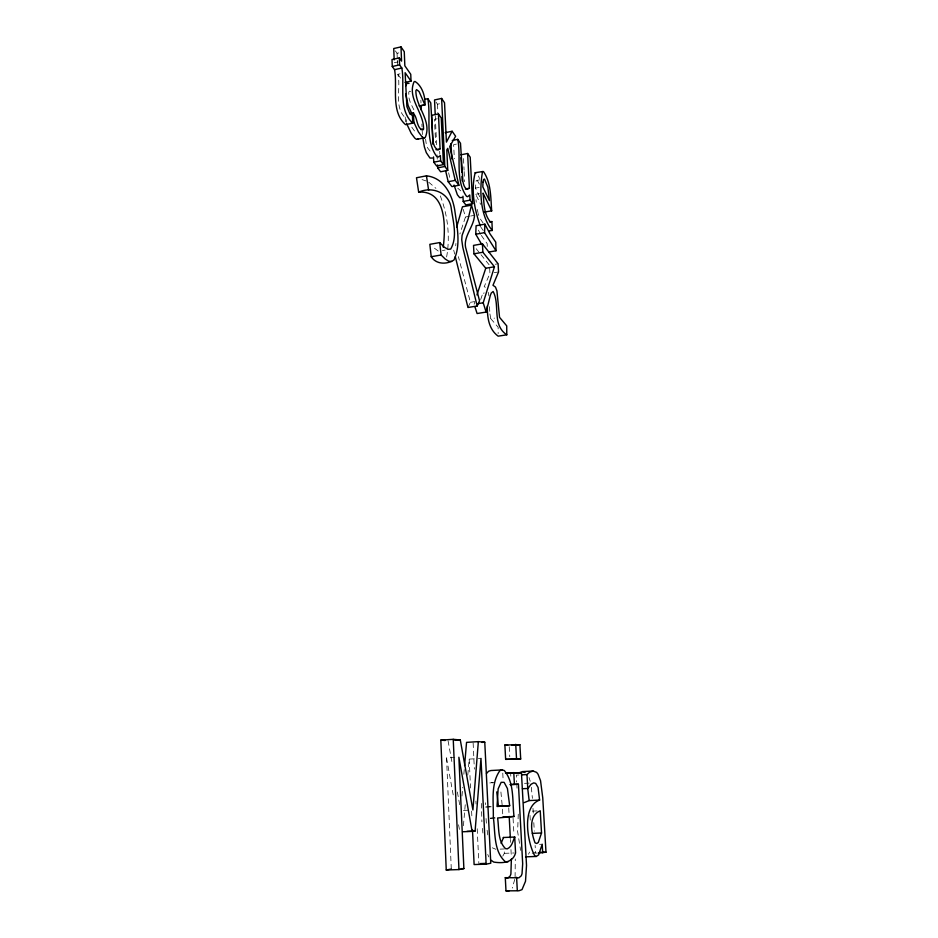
<?xml version="1.0" encoding="UTF-8"?>
<svg xmlns="http://www.w3.org/2000/svg" width="938" height="938" viewBox="0 0 938 938"><rect width="100%" height="100%" fill="white"/><g stroke="black" fill="none" stroke-linecap="round" stroke-linejoin="round"><path stroke-width="0.7" stroke-dasharray="4.69 3.52" d="M491.266 806.774L485.485 807.043L485.556 802.799M481.405 803.444L481.898 821.794M479.74 196.792L475.449 188.069L476.164 180.729L479.599 179.826M515.091 877.147L515.279 858.985M461.988 796.045L462.727 787.334M463.841 774.284L464.333 768.48M463.419 825.745L465.424 802.565M467.804 775.034L469.188 759.1L477.043 758.643M455.727 245.815L455.938 243.458M514.763 879.398L512.265 888.075M518.257 814.184L517.635 831.654L520.602 850.379M446.617 256.989C450.299 236.47 447.743 214.497 439.981 195.139M480.678 299.562L482.413 294.509M474.136 304.264L474.933 301.602M463.208 209.35L465.483 216.983L459.878 233.961M467.968 307.488L470.395 302.306L458.401 256.66M528.504 854.225L529.583 852.056M502.745 856.183L504.339 853.334L504.187 850.449M489.788 782.949L495.534 782.28M483.363 293.219L484.289 292.949M395.402 50.91L397.055 53.278L399.459 52.751M394.277 62.729L397.923 61.92M404.02 116.464C394.171 105.162 401.124 87.539 397.864 74.29L400.28 73.762M436.018 102.078L437.495 104.212L440.309 103.626M437.202 118.798L434.493 119.349L435.56 142.646M456.384 144.1L453.64 144.651L454.332 158.757M532.174 853.24L535.539 852.583L535.129 845.455M465.483 216.983L469.34 216.268M470.63 216.033L474.487 215.33M442.396 250.54L445.163 250.059M495.229 264.258L498.101 263.777M494.256 272.653L498.559 271.926M470.395 302.306L474.323 301.661M489.906 313.902L490.809 318.721L494.549 318.123M475.449 188.069L479.142 187.483M475.683 194.272L479.388 193.697M490.257 818.124L495.874 817.619M485.485 807.043L491.254 806.68M451.284 869.022L446.547 757.974L454.766 757.494M478.357 758.561L480.971 758.408M518.972 774.987L516.31 775.14L516.686 782.069M524.518 783.359L529.782 783.089M463.454 810.42L468.859 810.162M532.385 811.135L538.916 810.831M490.386 818.311L497.621 817.983M539.573 844.341L542.199 844.247M500.142 849.125L504.421 848.96M504.339 853.334L514.176 852.97M534.801 853.146L537.439 853.052M495.85 849.289L492.356 847.811M460.781 190.86L457.791 188.233M491.289 782.503L492.825 782.925M422.041 179.604L426.204 180.975M410.645 91.537L409.507 91.138L408.78 92.147L408.909 97.658L410.352 102.711L414.42 110.872M485.403 287.263L484.184 286.747L489.941 273.38L489.495 265.243L480.619 254.21M438.222 251.032L431.703 246.155M428.725 182.195L435.9 188.315M483.093 222.998L479.646 217.921M430.085 151.03L427.951 148.392A6.976 1.876 78.9 0 1 427.165 146.75M477.161 180.202L479.377 184.129M414.49 130.957L410.879 125.891M483.222 230.514L480.877 227.172M476.187 248.699L479.728 253.108M397.864 74.29L400.866 78.475M481.311 235.426L487.174 243.681L487.256 246.542M490.809 318.721L498.137 327.221L498.148 333.6M480.643 234.254L477.348 228.251M476.316 195.538L480.702 204.39M478.45 175.969L479.576 178.595M487.748 854.424L488.804 856.922M529.044 777.555L530.216 781.26M478.263 213.559L478.779 215.447M453.722 250.176L454.672 254.057M448.622 172.791L450.263 179.697M477.301 209.444L477.993 212.621M488.206 292.293L488.921 295.869M448.059 740.75L452.456 764.962M457.381 792.024L459.714 804.851M446.547 757.974L453.711 797.781M458.576 824.783L459.855 831.889M487.772 834.89L486.845 828.36M425.571 139L426.063 142.752A6.976 1.876 78.9 0 0 426.567 144.909M531.33 787.31L532.409 798.367M482.355 828.371L483.129 834.949M500.915 791.977L502.287 806.504M476.012 199.677L476.246 202.28M486.048 818.511L486.47 824.596M422.206 131.074L422.428 134.544M532.983 808.357L533.312 814.067M533.804 822.626L534.308 831.185M530.005 815.415L530.322 820.949M516.768 783.465L517.072 789.01M489.507 306.691L489.824 312.46M509.228 746.8L509.768 756.755M510.647 773.287L510.8 776.195M513.074 818.311L513.942 834.292M508.736 807.829L509.123 815.016M510.424 839.475L510.577 842.347M510.964 849.547L511.292 856.429M502.768 773.147L503.108 779.654M502.475 809.189L502.745 814.383M463.489 158.557L464.087 170.141M464.158 171.595L464.673 181.738M473.127 742.943L474.37 769.125M475.894 801.111L476.035 804.018M477.208 828.746L478.872 863.64M469.188 759.1L470.536 788.002M471.615 811.112L471.955 818.335M437.495 104.212L437.894 112.947M439.676 151.299L439.816 154.219M435.279 115.843L436.604 144.745M437.061 154.864L437.26 159.202M420.869 100.167L420.998 102.981M421.901 124.051L422.018 126.865M406.482 119.701L406.588 122.362M405.239 117.133L405.439 122.151M397.055 53.278L397.278 58.93M397.325 60.337L397.548 65.988"/><path stroke-width="1.41" d="M409.859 113.604C418.418 110.813 414.842 127.978 422.792 130.019L423.519 128.998C424.082 112.748 406.904 98.408 414.057 81.782L415.006 81.442C422.346 86.12 425.371 96.544 424.996 104.88L419.392 106.064M488.839 252.029L496.014 250.786L484.559 232.659L484.876 224.159L476.082 225.741L475.742 234.23L481.815 244.584M486.142 864.156L490.773 863.23L484.77 742.228L478.345 741.63L472.916 809.975L460.3 739.976L453.242 739.332L440.825 740.117L446.242 870.007L458.963 869.573L463.876 868.6L458.881 757.247L472.119 831.373L475.097 831.021L480.971 758.408L486.142 864.156L474.112 864.566L472.494 829.895M464.58 765.584L466.549 742.368L478.345 741.63M456.677 227.066L462.446 206.806L471.486 205.141L468.039 219.234L462.071 235.415L461.731 239.706L462.774 247.233L477.184 305.999L467.968 307.488L455.293 256.637M474.98 306.914L477.09 313.526L486.119 312.073L490.34 295.376L491.266 293.055L493.107 291.495C500.364 304.721 491.606 324.724 506.778 334.831L498.148 336.156C488.487 329.086 487.291 316.985 487.291 306.011M541.531 832.991L538.283 842.523L536.782 843.485L535.059 842.875C531.318 833.214 527.965 815.708 540.229 810.772L541.531 832.991L532.35 833.366M486.119 312.073L483.199 302.786L494.455 266.767L482.882 252.252L482.425 243.821L473.526 245.393L473.96 253.811L485.755 268.245L476.95 294.919M405.673 86.05L406.928 83.33L409.038 83.376M503.518 837.47L501.127 843.309M443.264 247.233C445.468 228.544 447.074 189.933 418.665 192.173L416.484 177.763L426.45 175.828C443.932 177.751 452.151 194.67 454.742 210.03C456.9 226.269 461.156 244.56 453.969 260.002C446.769 264.645 436.24 264.586 431.222 256.719L429.839 244.326L439.711 242.567L444.284 247.175L447.93 249.32L450.674 249.086C457.603 237.279 453.253 221.989 451.366 209.151C449.853 193.251 432.84 185.736 418.665 192.173M477.184 305.999L479.553 300.805L466.163 249.485C462 237.537 474.007 227.137 474.487 215.33L471.486 205.141M445.585 170.587L448.2 181.714L451.917 186.603L458.905 185.267L449.724 146.527L455.61 136.245L452.139 131.261L446.418 142.119L444.53 102.734L441.622 98.443L434.54 99.944L435.209 114.401M484.465 211.988L491.688 210.886C490.668 197.719 491.195 182.816 483.457 171.537L482.542 171.56C479.271 189.359 479.986 216.162 492.286 230.455L491.922 221.708L489.39 221.825M482.542 171.56L475.191 172.733C470.806 189.933 474.335 209.467 480.397 226.093M486.47 773.569L488.546 771.259L490.926 770.532L502.205 769.91L504.316 770.532C514.587 783.007 512.16 801.333 514.036 816.482L497.621 817.983C499.063 828.09 497.632 840.964 505.512 848.644L507.282 848.855C511.984 846.862 512.887 840.976 514.716 837.024L515.572 852.923C512.887 862.937 502.51 863.452 493.74 862.081L491.16 860.298M521.634 774.847L526.968 774.554L529.607 772.22L533.054 771.013L536.618 772.384L538.049 774.19L540.546 780.709L542.75 797.863L545.986 852.196L538.752 852.994M491.805 221.462L490.386 221.907C483.668 214.286 484.102 202.749 483.082 193.122L491.688 210.886M460.851 154.829L467.605 153.492L469.422 188.257L466.608 189.359L464.673 186.932A6.847 1.724 79.7 0 1 462.915 181.456L460.499 143.28L457.767 139.363L452.257 140.477M525.585 856.84L536.302 856.453L538.611 854.928L542.199 844.247L542.703 852.853M432.957 144.417L431.644 115.339L438.445 113.92L440.074 148.861L438.081 149.974L436.979 149.646L434.892 147.008A6.988 1.841 79 0 1 433.016 141.345L430.753 102.922L427.81 98.701L425.031 99.287M461.883 197.437L459.714 197.684L457.369 194.764L454.051 185.056M522.419 788.729L527.965 788.459L531.002 784.309L533.722 782.878L535.692 783.406L538.072 787.439L539.596 800.079C521.27 806.598 527.332 842.992 535.035 856.218L536.302 856.453M524.19 802.623L529.161 800.583L539.596 800.079M432.348 158.041L429.967 158.053L426.344 152.718L424.422 147.102L422.663 137.1M519.019 772.806L522.56 771.599L533.054 771.013M502.205 769.91L499.895 770.626C490.515 783.851 493.681 801.99 493.306 817.326C495.44 831.936 493.306 850.989 505.277 861.67L508.009 861.87M509.076 890.936L505.981 890.842L505.289 877.651L518.89 877.827L521.294 875.764L522.032 873.712L522.677 863.757L518.433 784.238L510.272 784.496M505.289 877.651L507.646 878.179L510.12 876.115L510.893 874.064L511.386 858.997M405.064 82.403L411.032 81.114L410.75 74.278L404.841 65.801L404.266 51.672L400.995 46.9L393.737 48.53L394.171 59.891M400.995 46.9L401.558 61.111L399.318 57.91L392.014 59.528L392.272 66.492L394.546 69.658C397.782 86.753 390.36 111.27 405.533 124.648L412.767 123.159L412.462 115.632L409.754 113.498L406.904 106.662L405.11 72.707L411.032 81.114M392.272 66.492L399.588 64.874L401.827 68.052C405.099 85.206 397.759 109.617 412.767 123.159M394.546 69.658L401.827 68.052M419.227 105.83L424.996 104.88M410.035 113.826L413.635 113.076M411.454 122.702L413.857 122.21L418.418 131.941L421.936 136.678A21.328 5.745 78.6 0 0 425.336 137.311C432.184 120.697 415.452 106.709 415.897 90.623L416.601 89.614L419.11 91.596L424.832 104.657M420.693 129.573L423.519 128.998M445.163 132.68L452.139 131.261M417.304 139.281L424.386 137.839M435.959 149.681L440.074 148.861M433.755 162.18L440.626 160.832L443.451 164.619L436.627 165.956L433.755 162.18L433.52 156.939M437.659 167.867L444.846 166.472L447.766 170.388L440.626 171.771L437.659 167.867L437.53 164.982M446.242 870.007L451.284 869.022M448.2 181.714L455.235 180.366L458.905 185.267M465.33 189.03L469.422 188.257M463.208 201.436L470.044 200.169L472.658 203.663L465.858 204.918L463.208 201.436L462.95 196.218M475.742 234.23L484.559 232.659M431.222 256.719L441.106 254.995L445.222 259.052L448.727 261.21L451.635 261.514M473.96 253.811L482.882 252.252M485.755 268.245L494.455 266.767M478.017 303.631L483.199 302.786M488.651 230.994L492.286 230.455M454.86 740.328L460.3 739.976M509.674 805.695L497.034 806.492L498.148 788.835L501.138 782.339L504.116 782.327L507.423 788.495L509.674 805.695L498.453 806.223L496.741 791.918M481.851 742.404L484.77 742.228M504.879 744.995L519.898 744.725L520.696 758.971L505.641 759.358L504.879 744.995L507.728 745.253M511.843 745.218L519.898 744.725M505.641 759.358L520.696 758.971M505.523 772.994L521.446 772.701L526.523 865.446L525.503 881.298L522.009 889.634L518.902 890.783L505.981 890.842M521.446 772.701L506.708 773.217M510.237 784.672L518.433 784.238M502.885 816.986L514.036 816.482M466.972 831.361L475.097 831.021M462.575 831.772L472.119 831.373M503.284 837.505L514.716 837.024M475.191 172.733L476.129 172.698M539.456 852.443L545.986 852.196M480.197 863.593L485.485 863.406M461.074 868.694L463.876 868.6M440.825 740.117L445.163 740.504M522.56 771.599L524.987 772.502M482.425 243.821L498.101 263.777L498.559 271.926L492.978 285.281L495.475 287.063L496.929 290.862L499.544 317.337L506.731 325.873L506.778 334.831M438.445 113.92L441.259 117.954L443.451 164.619M467.605 153.492L470.208 157.232L472.658 203.663M411.934 113.803L408.147 105.642L405.638 93.765M484.876 224.159L490.011 233.879L495.768 242.168L496.014 250.786M406.635 123.699L411.254 133.407L414.819 138.121A21.293 5.839 78.5 0 0 418.278 138.742M455.235 180.366L447.778 148.321L446.793 149.881L447.766 170.388M527.648 787.979L529.161 800.583M426.45 175.828L428.631 190.285M439.711 242.567L441.106 254.995M526.968 774.554L527.766 788.459M515.724 744.326L516.521 758.736M513.766 772.537L514.411 784.274M516.592 877.288L517.307 890.514M509.193 816.459L510.342 838.033M470.044 200.169L469.762 194.94L467.699 196.699L466.596 196.394C454.907 180.295 461.355 157.455 457.767 139.363M460.992 157.725L461.731 172.182M461.953 176.52L462.164 180.87M451.014 143.549L451.764 158.921M441.622 98.443L444.846 166.472M440.626 160.832L440.379 155.579L438.105 157.115L436.897 156.681C424.644 140.442 431.21 117.121 427.81 98.701M453.242 739.332L458.963 869.573M421.115 105.795L421.291 110.004M413.47 112.841L413.857 122.21M399.318 57.91L399.588 64.874M482.953 182.218L482.836 186.908L489.448 200.662L487.877 187.272L484.477 179.052L483.516 179.568L482.953 182.218"/></g></svg>
